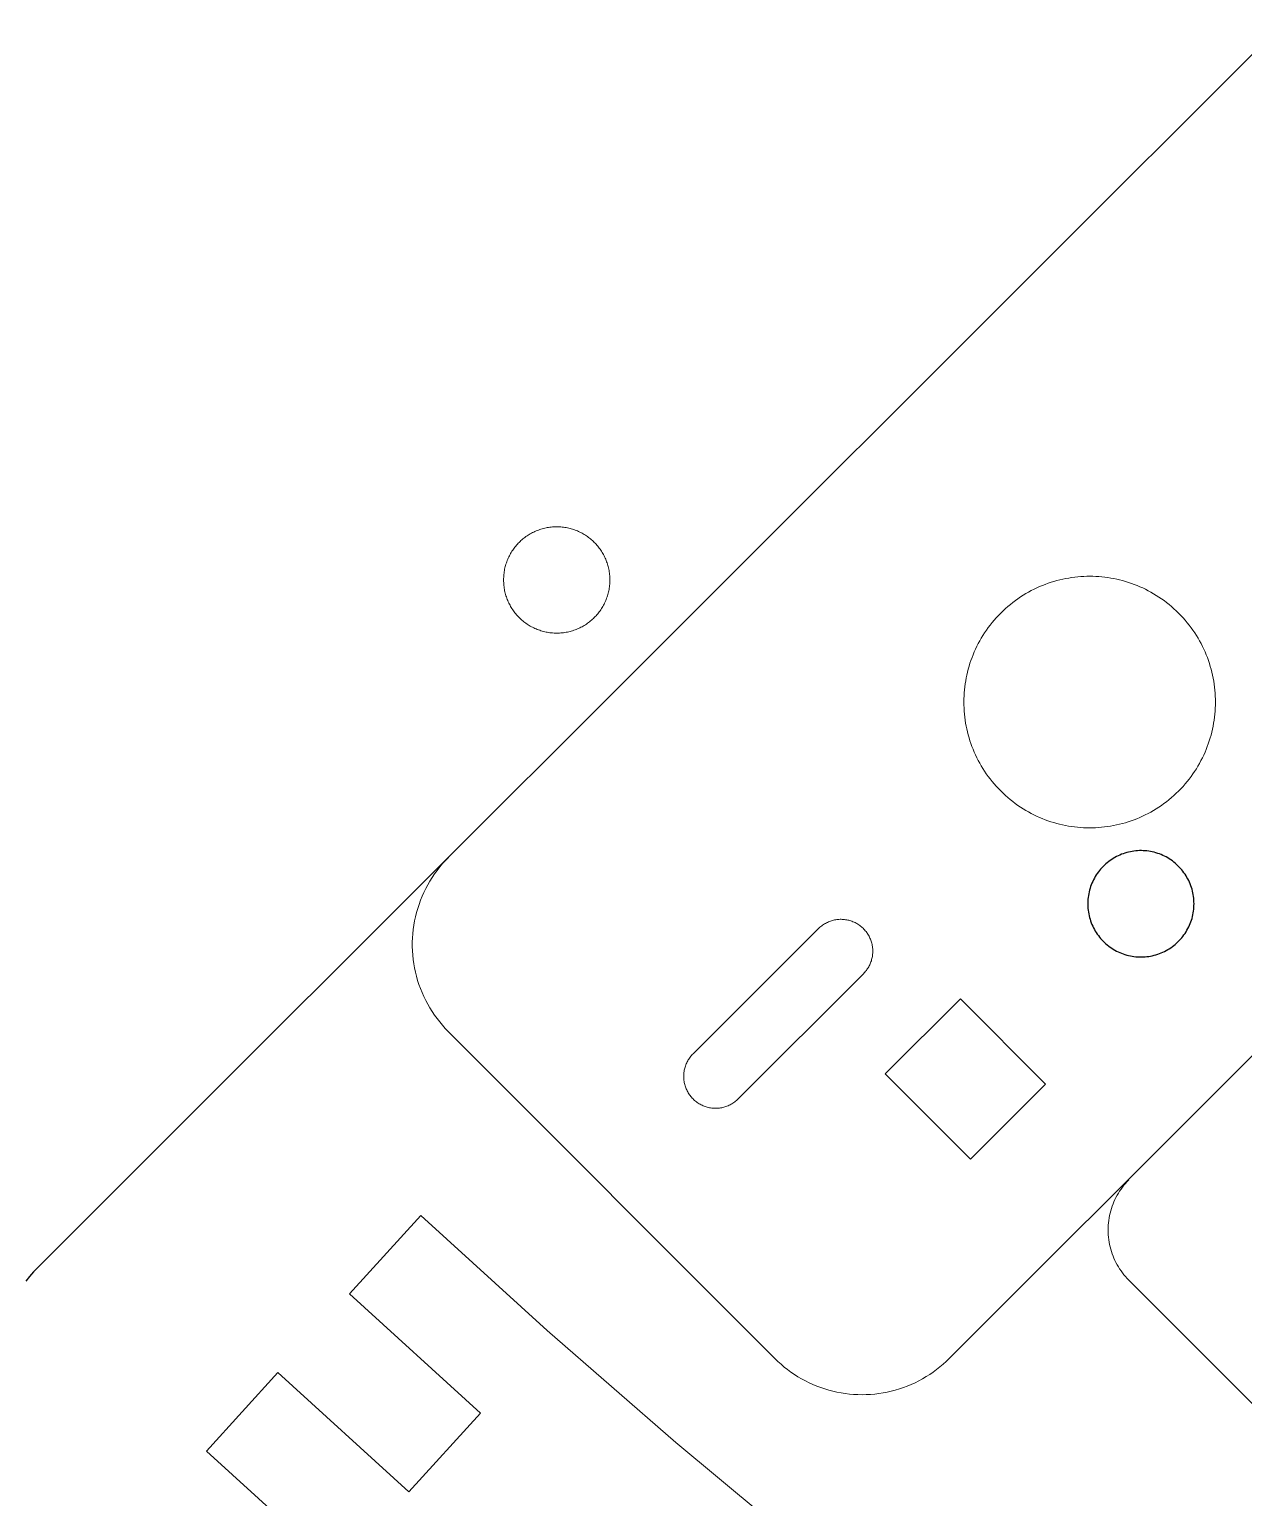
# Model space of a CAD drawing. Header units: millimetres. Extents: x -87 to 69, y -57 to 280.
# Drawn here: x -52 to -17.72, y 42.43 to 83.86 of the extents above; entities that cross this region are included whole.
import ezdxf

# ---------------------------------------------------------------- set-up
doc = ezdxf.new("R2010")
doc.units = ezdxf.units.MM
doc.header["$MEASUREMENT"] = 0
doc.layers.add('Predeterminado', color=18, linetype='Continuous', true_color=0x000000)

msp = doc.modelspace()

# ---------------------------------------------------------------- linework, layer by layer
at = {"layer": 'Predeterminado', "lineweight": 9}
for points in [[(-16.775, 83.864), (-16.776, 83.862), (-16.781, 83.857), (-16.801, 83.838), (-16.878, 83.761), (-17.18, 83.459), (-18.325, 82.316), (-22.41, 78.236), (-34.808, 65.853), (-47.206, 53.47), (-51.292, 49.39), (-51.763, 48.919)], [(-2.658, 69.702), (-26.036, 46.354)], [(-40.176, 55.58), (-40.26, 55.668), (-40.341, 55.758), (-40.419, 55.851), (-40.494, 55.946), (-40.565, 56.045), (-40.633, 56.145), (-40.697, 56.248), (-40.758, 56.353), (-40.814, 56.46), (-40.867, 56.569), (-40.917, 56.68), (-40.962, 56.793), (-41.004, 56.907), (-41.041, 57.022), (-41.074, 57.139), (-41.104, 57.256), (-41.129, 57.375), (-41.15, 57.495), (-41.167, 57.615), (-41.179, 57.735), (-41.188, 57.856), (-41.192, 57.978), (-41.192, 58.099), (-41.187, 58.22), (-41.179, 58.341), (-41.166, 58.462), (-41.149, 58.582), (-41.128, 58.701), (-41.103, 58.82), (-41.073, 58.938), (-41.04, 59.054), (-41.002, 59.17), (-40.961, 59.284), (-40.915, 59.396), (-40.866, 59.507), (-40.812, 59.616), (-40.755, 59.723), (-40.695, 59.828), (-40.63, 59.931), (-40.562, 60.031), (-40.491, 60.129), (-40.416, 60.225), (-40.338, 60.318), (-40.257, 60.408), (-40.173, 60.495)], [(-30.957, 46.35), (-40.176, 55.58)], [(-20.966, 51.393), (-21.014, 51.344), (-21.059, 51.293), (-21.103, 51.241), (-21.145, 51.187), (-21.186, 51.132), (-21.224, 51.076), (-21.261, 51.018), (-21.295, 50.959), (-21.328, 50.899), (-21.358, 50.838), (-21.386, 50.776), (-21.412, 50.713), (-21.436, 50.649), (-21.458, 50.584), (-21.478, 50.518), (-21.495, 50.452), (-21.51, 50.386), (-21.523, 50.319), (-21.533, 50.251), (-21.541, 50.183), (-21.547, 50.115), (-21.551, 50.047), (-21.552, 49.979), (-21.551, 49.911), (-21.547, 49.842), (-21.541, 49.774), (-21.533, 49.706), (-21.523, 49.639), (-21.51, 49.572), (-21.495, 49.505), (-21.478, 49.439), (-21.458, 49.374), (-21.436, 49.309), (-21.412, 49.245), (-21.386, 49.182), (-21.358, 49.12), (-21.328, 49.059), (-21.295, 48.999), (-21.261, 48.94), (-21.224, 48.882), (-21.186, 48.825), (-21.145, 48.77), (-21.103, 48.717), (-21.059, 48.664), (-21.014, 48.614), (-20.966, 48.565)], [(-40.947, 50.392), (-42.966, 48.173)], [(-10.562, 26.792), (-14.593, 29.446), (-18.558, 32.185), (-22.456, 35.009), (-26.287, 37.917), (-30.052, 40.909), (-33.75, 43.985), (-37.382, 47.146), (-40.947, 50.392)], [(-20.966, 48.565), (-17.037, 44.636)], [(-42.966, 48.173), (-39.269, 44.808)], [(-42.966, 48.173), (-42.966, 48.173)], [(-42.966, 48.173), (-42.966, 48.173)], [(-26.036, 46.354), (-26.121, 46.271), (-26.209, 46.191), (-26.3, 46.114), (-26.393, 46.041), (-26.489, 45.97), (-26.587, 45.903), (-26.688, 45.84), (-26.79, 45.779), (-26.895, 45.723), (-27.001, 45.67), (-27.109, 45.62), (-27.219, 45.575), (-27.33, 45.533), (-27.443, 45.495), (-27.557, 45.461), (-27.672, 45.43), (-27.787, 45.404), (-27.904, 45.382), (-28.022, 45.363), (-28.14, 45.349), (-28.258, 45.339), (-28.377, 45.333), (-28.496, 45.331), (-28.615, 45.333), (-28.733, 45.339), (-28.852, 45.349), (-28.97, 45.363), (-29.087, 45.381), (-29.204, 45.403), (-29.32, 45.429), (-29.435, 45.459), (-29.549, 45.493), (-29.662, 45.531), (-29.773, 45.573), (-29.883, 45.618), (-29.991, 45.668), (-30.097, 45.72), (-30.202, 45.777), (-30.305, 45.837), (-30.405, 45.9), (-30.503, 45.967), (-30.599, 46.038), (-30.693, 46.111), (-30.784, 46.188), (-30.872, 46.267), (-30.957, 46.35)], [(-44.986, 45.955), (-47.005, 43.736)], [(-41.288, 42.589), (-44.986, 45.955)], [(-39.269, 44.807), (-41.288, 42.589)], [(-39.269, 44.808), (-39.269, 44.807)], [(-20.659, 15.699), (-23.68, 19.463), (-26.779, 23.154), (-29.955, 26.77), (-33.21, 30.311), (-36.542, 33.779), (-39.952, 37.172), (-43.439, 40.491), (-47.005, 43.736)], [(-41.288, 42.589), (-41.288, 42.589)]]:
    msp.add_lwpolyline(points, dxfattribs=at)
for points in [[(-35.615, 68.325), (-35.615, 68.363), (-35.617, 68.402), (-35.619, 68.44), (-35.623, 68.478), (-35.627, 68.516), (-35.632, 68.553), (-35.638, 68.59), (-35.645, 68.627), (-35.653, 68.663), (-35.662, 68.7), (-35.672, 68.735), (-35.682, 68.771), (-35.694, 68.806), (-35.706, 68.84), (-35.719, 68.875), (-35.733, 68.909), (-35.748, 68.942), (-35.763, 68.975), (-35.779, 69.008), (-35.796, 69.04), (-35.814, 69.071), (-35.832, 69.103), (-35.851, 69.133), (-35.871, 69.163), (-35.892, 69.193), (-35.913, 69.222), (-35.935, 69.251), (-35.958, 69.279), (-35.981, 69.306), (-36.005, 69.333), (-36.029, 69.36), (-36.054, 69.385), (-36.08, 69.411), (-36.106, 69.435), (-36.133, 69.459), (-36.161, 69.482), (-36.189, 69.505), (-36.218, 69.527), (-36.247, 69.548), (-36.276, 69.569), (-36.307, 69.588), (-36.337, 69.608), (-36.368, 69.626), (-36.4, 69.644), (-36.432, 69.661), (-36.465, 69.677), (-36.498, 69.692), (-36.531, 69.707), (-36.565, 69.721), (-36.599, 69.734), (-36.634, 69.746), (-36.669, 69.757), (-36.704, 69.768), (-36.74, 69.778), (-36.776, 69.786), (-36.813, 69.794), (-36.85, 69.801), (-36.887, 69.808), (-36.924, 69.813), (-36.962, 69.817), (-37, 69.82), (-37.038, 69.823), (-37.076, 69.824), (-37.115, 69.825), (-37.154, 69.824), (-37.192, 69.823), (-37.231, 69.82), (-37.268, 69.817), (-37.306, 69.813), (-37.344, 69.808), (-37.381, 69.801), (-37.417, 69.794), (-37.454, 69.786), (-37.49, 69.778), (-37.526, 69.768), (-37.561, 69.757), (-37.596, 69.746), (-37.631, 69.734), (-37.665, 69.721), (-37.699, 69.707), (-37.732, 69.692), (-37.765, 69.677), (-37.798, 69.661), (-37.83, 69.644), (-37.862, 69.626), (-37.893, 69.608), (-37.924, 69.588), (-37.954, 69.569), (-37.983, 69.548), (-38.013, 69.527), (-38.041, 69.505), (-38.069, 69.482), (-38.097, 69.459), (-38.124, 69.435), (-38.15, 69.411), (-38.176, 69.385), (-38.201, 69.36), (-38.226, 69.333), (-38.249, 69.306), (-38.273, 69.279), (-38.295, 69.251), (-38.317, 69.222), (-38.338, 69.193), (-38.359, 69.163), (-38.379, 69.133), (-38.398, 69.103), (-38.416, 69.071), (-38.434, 69.04), (-38.451, 69.008), (-38.467, 68.975), (-38.483, 68.942), (-38.497, 68.909), (-38.511, 68.875), (-38.524, 68.84), (-38.536, 68.806), (-38.548, 68.771), (-38.558, 68.735), (-38.568, 68.7), (-38.577, 68.663), (-38.585, 68.627), (-38.592, 68.59), (-38.598, 68.553), (-38.603, 68.516), (-38.607, 68.478), (-38.611, 68.44), (-38.613, 68.402), (-38.615, 68.363), (-38.615, 68.325), (-38.615, 68.286), (-38.613, 68.248), (-38.611, 68.209), (-38.607, 68.171), (-38.603, 68.134), (-38.598, 68.096), (-38.592, 68.059), (-38.585, 68.022), (-38.577, 67.986), (-38.568, 67.95), (-38.558, 67.914), (-38.548, 67.879), (-38.536, 67.844), (-38.524, 67.809), (-38.511, 67.775), (-38.497, 67.741), (-38.483, 67.707), (-38.467, 67.674), (-38.451, 67.642), (-38.434, 67.61), (-38.416, 67.578), (-38.398, 67.547), (-38.379, 67.516), (-38.359, 67.486), (-38.338, 67.456), (-38.317, 67.427), (-38.295, 67.399), (-38.273, 67.371), (-38.249, 67.343), (-38.226, 67.316), (-38.201, 67.29), (-38.176, 67.264), (-38.15, 67.239), (-38.124, 67.214), (-38.097, 67.19), (-38.069, 67.167), (-38.041, 67.145), (-38.013, 67.123), (-37.983, 67.101), (-37.954, 67.081), (-37.924, 67.061), (-37.893, 67.042), (-37.862, 67.023), (-37.83, 67.006), (-37.798, 66.989), (-37.765, 66.973), (-37.732, 66.957), (-37.699, 66.943), (-37.665, 66.929), (-37.631, 66.916), (-37.596, 66.904), (-37.561, 66.892), (-37.526, 66.882), (-37.49, 66.872), (-37.454, 66.863), (-37.417, 66.855), (-37.381, 66.848), (-37.344, 66.842), (-37.306, 66.837), (-37.268, 66.832), (-37.231, 66.829), (-37.192, 66.827), (-37.154, 66.825), (-37.115, 66.825), (-37.076, 66.825), (-37.038, 66.827), (-37, 66.829), (-36.962, 66.832), (-36.924, 66.837), (-36.887, 66.842), (-36.85, 66.848), (-36.813, 66.855), (-36.776, 66.863), (-36.74, 66.872), (-36.704, 66.882), (-36.669, 66.892), (-36.634, 66.904), (-36.599, 66.916), (-36.565, 66.929), (-36.531, 66.943), (-36.498, 66.957), (-36.465, 66.973), (-36.432, 66.989), (-36.4, 67.006), (-36.368, 67.023), (-36.337, 67.042), (-36.307, 67.061), (-36.276, 67.081), (-36.247, 67.101), (-36.218, 67.123), (-36.189, 67.145), (-36.161, 67.167), (-36.133, 67.19), (-36.106, 67.214), (-36.08, 67.239), (-36.054, 67.264), (-36.029, 67.29), (-36.005, 67.316), (-35.981, 67.343), (-35.958, 67.371), (-35.935, 67.399), (-35.913, 67.427), (-35.892, 67.456), (-35.871, 67.486), (-35.851, 67.516), (-35.832, 67.547), (-35.814, 67.578), (-35.796, 67.61), (-35.779, 67.642), (-35.763, 67.674), (-35.748, 67.707), (-35.733, 67.741), (-35.719, 67.775), (-35.706, 67.809), (-35.694, 67.844), (-35.682, 67.879), (-35.672, 67.914), (-35.662, 67.95), (-35.653, 67.986), (-35.645, 68.022), (-35.638, 68.059), (-35.632, 68.096), (-35.627, 68.134), (-35.623, 68.171), (-35.619, 68.209), (-35.617, 68.248), (-35.615, 68.286)], [(-19.562, 62.367), (-19.628, 62.303), (-19.695, 62.241), (-19.763, 62.181), (-19.832, 62.123), (-19.902, 62.067), (-19.974, 62.013), (-20.046, 61.962), (-20.119, 61.912), (-20.194, 61.864), (-20.269, 61.819), (-20.345, 61.775), (-20.422, 61.733), (-20.5, 61.694), (-20.578, 61.656), (-20.657, 61.621), (-20.737, 61.587), (-20.818, 61.556), (-20.899, 61.527), (-20.98, 61.499), (-21.062, 61.474), (-21.145, 61.451), (-21.228, 61.429), (-21.311, 61.41), (-21.395, 61.393), (-21.479, 61.378), (-21.564, 61.365), (-21.648, 61.353), (-21.733, 61.344), (-21.818, 61.337), (-21.903, 61.332), (-21.988, 61.329), (-22.073, 61.328), (-22.158, 61.329), (-22.244, 61.332), (-22.329, 61.338), (-22.414, 61.345), (-22.498, 61.354), (-22.583, 61.365), (-22.667, 61.378), (-22.751, 61.394), (-22.835, 61.411), (-22.918, 61.43), (-23.001, 61.452), (-23.084, 61.475), (-23.166, 61.501), (-23.248, 61.528), (-23.329, 61.558), (-23.409, 61.589), (-23.489, 61.623), (-23.568, 61.658), (-23.646, 61.696), (-23.724, 61.736), (-23.801, 61.777), (-23.877, 61.821), (-23.952, 61.867), (-24.026, 61.914), (-24.1, 61.964), (-24.172, 62.016), (-24.243, 62.07), (-24.313, 62.126), (-24.383, 62.184), (-24.451, 62.244), (-24.517, 62.306), (-24.583, 62.37), (-24.647, 62.435), (-24.709, 62.502), (-24.769, 62.57), (-24.826, 62.639), (-24.882, 62.71), (-24.936, 62.781), (-24.988, 62.854), (-25.038, 62.927), (-25.085, 63.001), (-25.131, 63.076), (-25.174, 63.153), (-25.216, 63.229), (-25.256, 63.307), (-25.293, 63.386), (-25.329, 63.465), (-25.362, 63.545), (-25.394, 63.625), (-25.423, 63.706), (-25.45, 63.788), (-25.476, 63.87), (-25.499, 63.952), (-25.52, 64.035), (-25.539, 64.119), (-25.557, 64.203), (-25.572, 64.287), (-25.585, 64.371), (-25.596, 64.456), (-25.605, 64.54), (-25.612, 64.625), (-25.617, 64.71), (-25.62, 64.796), (-25.621, 64.881), (-25.62, 64.966), (-25.617, 65.051), (-25.612, 65.136), (-25.605, 65.221), (-25.596, 65.306), (-25.584, 65.39), (-25.571, 65.475), (-25.556, 65.559), (-25.539, 65.642), (-25.519, 65.726), (-25.498, 65.809), (-25.474, 65.891), (-25.449, 65.973), (-25.421, 66.055), (-25.392, 66.136), (-25.36, 66.216), (-25.327, 66.296), (-25.291, 66.375), (-25.254, 66.454), (-25.214, 66.531), (-25.172, 66.608), (-25.129, 66.684), (-25.083, 66.76), (-25.035, 66.834), (-24.985, 66.907), (-24.933, 66.979), (-24.88, 67.051), (-24.824, 67.121), (-24.766, 67.19), (-24.706, 67.258), (-24.644, 67.325), (-24.58, 67.39), (-24.514, 67.454), (-24.447, 67.516), (-24.379, 67.576), (-24.31, 67.634), (-24.24, 67.69), (-24.168, 67.744), (-24.096, 67.795), (-24.023, 67.845), (-23.948, 67.893), (-23.873, 67.938), (-23.797, 67.982), (-23.72, 68.024), (-23.642, 68.063), (-23.564, 68.101), (-23.485, 68.136), (-23.405, 68.17), (-23.324, 68.201), (-23.243, 68.23), (-23.162, 68.258), (-23.08, 68.283), (-22.997, 68.306), (-22.914, 68.328), (-22.831, 68.347), (-22.747, 68.364), (-22.663, 68.379), (-22.579, 68.392), (-22.494, 68.404), (-22.409, 68.413), (-22.324, 68.42), (-22.239, 68.425), (-22.154, 68.428), (-22.069, 68.429), (-21.984, 68.428), (-21.899, 68.425), (-21.813, 68.419), (-21.729, 68.412), (-21.644, 68.403), (-21.559, 68.392), (-21.475, 68.379), (-21.391, 68.363), (-21.307, 68.346), (-21.224, 68.327), (-21.141, 68.305), (-21.058, 68.282), (-20.976, 68.256), (-20.894, 68.229), (-20.813, 68.199), (-20.733, 68.168), (-20.653, 68.134), (-20.574, 68.099), (-20.496, 68.061), (-20.418, 68.022), (-20.341, 67.98), (-20.265, 67.936), (-20.19, 67.89), (-20.116, 67.843), (-20.042, 67.793), (-19.97, 67.741), (-19.899, 67.687), (-19.829, 67.631), (-19.759, 67.573), (-19.692, 67.513), (-19.625, 67.451), (-19.559, 67.387), (-19.495, 67.322), (-19.433, 67.255), (-19.373, 67.187), (-19.316, 67.118), (-19.26, 67.047), (-19.206, 66.976), (-19.154, 66.904), (-19.105, 66.83), (-19.057, 66.756), (-19.011, 66.681), (-18.968, 66.605), (-18.926, 66.528), (-18.886, 66.45), (-18.849, 66.371), (-18.813, 66.292), (-18.78, 66.212), (-18.749, 66.132), (-18.719, 66.051), (-18.692, 65.969), (-18.666, 65.887), (-18.643, 65.805), (-18.622, 65.722), (-18.603, 65.638), (-18.585, 65.554), (-18.57, 65.47), (-18.557, 65.386), (-18.546, 65.301), (-18.537, 65.217), (-18.53, 65.132), (-18.525, 65.047), (-18.522, 64.962), (-18.521, 64.876), (-18.522, 64.791), (-18.525, 64.706), (-18.53, 64.621), (-18.537, 64.536), (-18.547, 64.451), (-18.558, 64.367), (-18.571, 64.282), (-18.586, 64.198), (-18.604, 64.115), (-18.623, 64.031), (-18.644, 63.948), (-18.668, 63.866), (-18.693, 63.784), (-18.721, 63.702), (-18.75, 63.621), (-18.782, 63.541), (-18.815, 63.461), (-18.851, 63.382), (-18.888, 63.303), (-18.928, 63.226), (-18.97, 63.149), (-19.013, 63.073), (-19.059, 62.998), (-19.107, 62.923), (-19.157, 62.85), (-19.209, 62.778), (-19.262, 62.706), (-19.318, 62.636), (-19.376, 62.567), (-19.436, 62.499), (-19.498, 62.432)], [(-31.995, 53.677), (-28.457, 57.211), (-28.435, 57.233), (-28.415, 57.256), (-28.395, 57.28), (-28.375, 57.304), (-28.357, 57.329), (-28.34, 57.355), (-28.323, 57.381), (-28.307, 57.408), (-28.293, 57.435), (-28.279, 57.463), (-28.266, 57.492), (-28.255, 57.52), (-28.244, 57.549), (-28.234, 57.579), (-28.225, 57.609), (-28.217, 57.639), (-28.211, 57.669), (-28.205, 57.7), (-28.201, 57.731), (-28.197, 57.761), (-28.195, 57.792), (-28.193, 57.823), (-28.193, 57.854), (-28.194, 57.886), (-28.196, 57.917), (-28.199, 57.947), (-28.203, 57.978), (-28.208, 58.009), (-28.214, 58.039), (-28.221, 58.07), (-28.229, 58.1), (-28.238, 58.129), (-28.249, 58.159), (-28.26, 58.188), (-28.272, 58.216), (-28.285, 58.244), (-28.299, 58.272), (-28.315, 58.299), (-28.331, 58.326), (-28.348, 58.352), (-28.365, 58.377), (-28.384, 58.402), (-28.404, 58.426), (-28.424, 58.449), (-28.445, 58.472), (-28.467, 58.494), (-28.49, 58.515), (-28.513, 58.536), (-28.537, 58.555), (-28.562, 58.574), (-28.588, 58.592), (-28.614, 58.609), (-28.64, 58.625), (-28.667, 58.64), (-28.695, 58.655), (-28.723, 58.668), (-28.752, 58.68), (-28.781, 58.691), (-28.81, 58.702), (-28.84, 58.711), (-28.869, 58.719), (-28.9, 58.726), (-28.93, 58.732), (-28.961, 58.737), (-28.992, 58.742), (-29.023, 58.744), (-29.054, 58.746), (-29.085, 58.747), (-29.116, 58.747), (-29.147, 58.746), (-29.178, 58.743), (-29.209, 58.74), (-29.239, 58.735), (-29.27, 58.73), (-29.3, 58.723), (-29.33, 58.715), (-29.36, 58.707), (-29.39, 58.697), (-29.419, 58.686), (-29.448, 58.674), (-29.476, 58.662), (-29.504, 58.648), (-29.531, 58.633), (-29.558, 58.618), (-29.584, 58.601), (-29.61, 58.584), (-29.635, 58.565), (-29.66, 58.546), (-29.684, 58.526), (-29.707, 58.506), (-29.729, 58.484), (-29.729, 58.484), (-33.267, 54.951), (-33.288, 54.928), (-33.31, 54.905), (-33.33, 54.881), (-33.349, 54.856), (-33.368, 54.831), (-33.385, 54.804), (-33.402, 54.778), (-33.417, 54.751), (-33.432, 54.723), (-33.446, 54.695), (-33.459, 54.666), (-33.471, 54.637), (-33.481, 54.607), (-33.491, 54.578), (-33.5, 54.547), (-33.507, 54.517), (-33.514, 54.486), (-33.519, 54.455), (-33.524, 54.424), (-33.527, 54.393), (-33.529, 54.362), (-33.53, 54.33), (-33.531, 54.299), (-33.529, 54.267), (-33.527, 54.236), (-33.524, 54.205), (-33.52, 54.174), (-33.514, 54.143), (-33.508, 54.112), (-33.5, 54.082), (-33.491, 54.051), (-33.482, 54.022), (-33.471, 53.992), (-33.459, 53.963), (-33.446, 53.934), (-33.433, 53.906), (-33.418, 53.878), (-33.402, 53.851), (-33.386, 53.824), (-33.368, 53.798), (-33.35, 53.773), (-33.33, 53.748), (-33.31, 53.724), (-33.289, 53.701), (-33.267, 53.678), (-33.245, 53.656), (-33.222, 53.635), (-33.197, 53.615), (-33.173, 53.596), (-33.147, 53.577), (-33.121, 53.559), (-33.095, 53.543), (-33.067, 53.527), (-33.04, 53.512), (-33.012, 53.499), (-32.983, 53.486), (-32.954, 53.474), (-32.924, 53.463), (-32.894, 53.454), (-32.864, 53.445), (-32.834, 53.437), (-32.803, 53.431), (-32.772, 53.425), (-32.741, 53.421), (-32.71, 53.417), (-32.678, 53.415), (-32.647, 53.414), (-32.616, 53.414), (-32.584, 53.415), (-32.553, 53.417), (-32.522, 53.421), (-32.49, 53.425), (-32.459, 53.43), (-32.429, 53.437), (-32.398, 53.444), (-32.368, 53.453), (-32.338, 53.463), (-32.309, 53.474), (-32.279, 53.485), (-32.251, 53.498), (-32.223, 53.512), (-32.195, 53.527), (-32.168, 53.542), (-32.141, 53.559), (-32.115, 53.576), (-32.09, 53.595), (-32.065, 53.614), (-32.041, 53.634), (-32.017, 53.655)]]:
    msp.add_lwpolyline(points, close=True, dxfattribs=at)
at = {"layer": 'Predeterminado'}
msp.add_lwpolyline([(-19.125, 59.185), (-19.126, 59.237), (-19.129, 59.289), (-19.133, 59.341), (-19.139, 59.393), (-19.147, 59.444), (-19.157, 59.496), (-19.169, 59.546), (-19.182, 59.597), (-19.198, 59.646), (-19.214, 59.696), (-19.233, 59.744), (-19.253, 59.792), (-19.275, 59.84), (-19.299, 59.886), (-19.324, 59.932), (-19.35, 59.976), (-19.379, 60.02), (-19.408, 60.063), (-19.439, 60.105), (-19.472, 60.145), (-19.506, 60.185), (-19.541, 60.223), (-19.578, 60.26), (-19.616, 60.295), (-19.655, 60.33), (-19.695, 60.363), (-19.737, 60.394), (-19.779, 60.424), (-19.823, 60.453), (-19.867, 60.48), (-19.913, 60.506), (-19.959, 60.529), (-20.006, 60.552), (-20.054, 60.572), (-20.102, 60.591), (-20.151, 60.609), (-20.201, 60.624), (-20.251, 60.638), (-20.302, 60.65), (-20.353, 60.661), (-20.404, 60.669), (-20.456, 60.676), (-20.508, 60.681), (-20.56, 60.684), (-20.612, 60.685), (-20.664, 60.685), (-20.716, 60.683), (-20.768, 60.679), (-20.82, 60.673), (-20.871, 60.665), (-20.922, 60.656), (-20.973, 60.644), (-21.024, 60.631), (-21.074, 60.617), (-21.123, 60.6), (-21.172, 60.582), (-21.22, 60.562), (-21.267, 60.541), (-21.314, 60.518), (-21.36, 60.493), (-21.405, 60.467), (-21.449, 60.439), (-21.492, 60.41), (-21.534, 60.379), (-21.575, 60.346), (-21.614, 60.313), (-21.653, 60.278), (-21.69, 60.241), (-21.726, 60.204), (-21.761, 60.165), (-21.794, 60.125), (-21.826, 60.084), (-21.857, 60.042), (-21.885, 59.998), (-21.913, 59.954), (-21.939, 59.909), (-21.963, 59.863), (-21.986, 59.816), (-22.007, 59.768), (-22.026, 59.72), (-22.044, 59.671), (-22.06, 59.622), (-22.074, 59.572), (-22.087, 59.521), (-22.098, 59.47), (-22.107, 59.419), (-22.114, 59.367), (-22.119, 59.315), (-22.123, 59.263), (-22.125, 59.211), (-22.125, 59.159), (-22.123, 59.107), (-22.119, 59.055), (-22.114, 59.004), (-22.107, 58.952), (-22.098, 58.901), (-22.087, 58.85), (-22.074, 58.799), (-22.06, 58.749), (-22.044, 58.7), (-22.026, 58.651), (-22.007, 58.602), (-21.986, 58.555), (-21.963, 58.508), (-21.939, 58.462), (-21.913, 58.417), (-21.885, 58.372), (-21.857, 58.329), (-21.826, 58.287), (-21.794, 58.246), (-21.761, 58.206), (-21.726, 58.167), (-21.69, 58.129), (-21.653, 58.093), (-21.614, 58.058), (-21.575, 58.024), (-21.534, 57.992), (-21.492, 57.961), (-21.449, 57.932), (-21.405, 57.904), (-21.36, 57.878), (-21.314, 57.853), (-21.267, 57.83), (-21.22, 57.808), (-21.172, 57.789), (-21.123, 57.77), (-21.074, 57.754), (-21.024, 57.739), (-20.973, 57.726), (-20.922, 57.715), (-20.871, 57.706), (-20.82, 57.698), (-20.768, 57.692), (-20.716, 57.688), (-20.664, 57.686), (-20.612, 57.685), (-20.56, 57.687), (-20.508, 57.69), (-20.456, 57.695), (-20.404, 57.702), (-20.353, 57.71), (-20.302, 57.721), (-20.251, 57.733), (-20.201, 57.746), (-20.151, 57.762), (-20.102, 57.779), (-20.054, 57.798), (-20.006, 57.819), (-19.959, 57.841), (-19.913, 57.865), (-19.867, 57.891), (-19.823, 57.918), (-19.779, 57.946), (-19.737, 57.976), (-19.695, 58.008), (-19.655, 58.041), (-19.616, 58.075), (-19.578, 58.111), (-19.541, 58.148), (-19.506, 58.186), (-19.472, 58.226), (-19.439, 58.266), (-19.408, 58.308), (-19.379, 58.351), (-19.35, 58.394), (-19.324, 58.439), (-19.299, 58.485), (-19.275, 58.531), (-19.253, 58.578), (-19.233, 58.626), (-19.214, 58.675), (-19.198, 58.724), (-19.182, 58.774), (-19.169, 58.824), (-19.157, 58.875), (-19.147, 58.926), (-19.139, 58.978), (-19.133, 59.029), (-19.129, 59.081), (-19.126, 59.133)], close=True, dxfattribs=at)
for points in [[(-27.839, 54.383), (-25.716, 56.503)], [(-25.716, 56.503), (-23.313, 54.097)], [(-25.436, 51.977), (-27.839, 54.383)], [(-23.313, 54.097), (-25.436, 51.977)], [(-51.763, 48.919), (-51.882, 48.797), (-51.996, 48.67), (-52.106, 48.539)]]:
    msp.add_lwpolyline(points, dxfattribs=at)

doc.saveas('drawing.dxf')
